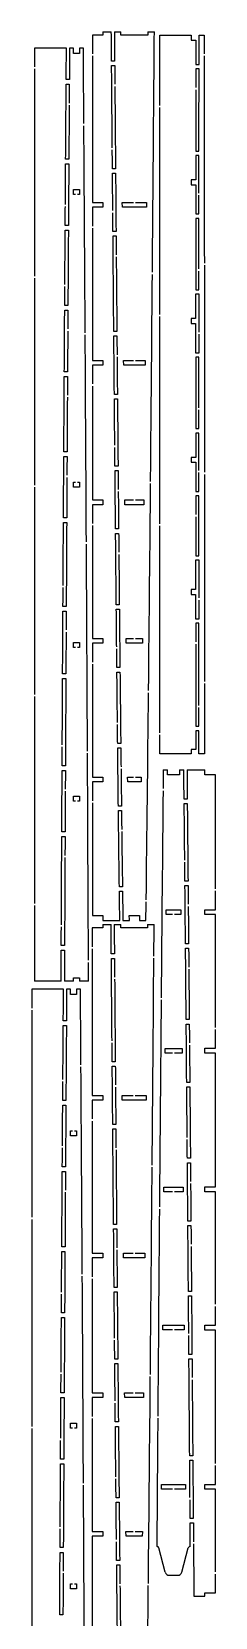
# Model space of a CAD drawing. Header units: millimetres. Extents: x 5 to 94, y -1215 to -2.
# Drawn here: x 5 to 93, y -760 to -2 of the extents above; entities that cross this region are included whole.
import ezdxf

# ---------------------------------------------------------------- set-up
doc = ezdxf.new("R2010")
doc.units = ezdxf.units.MM
doc.layers.get('0').update_dxf_attribs({"linetype": 'CONTINUOUS'})

msp = doc.modelspace()

# ---------------------------------------------------------------- linework, layer by layer
for p, q in [((39.17, -3.92), (34.17, -3.92)), ((34.17, -3.92), (34.17, -12.92)), ((39.17, -2.33), (43.19, -2.33)), ((39.17, -2.33), (39.17, -3.92)), ((44.67, -2.33), (47.79, -2.33)), ((47.81, -3.92), (47.79, -2.33)), ((60.65, -3.92), (47.81, -3.92)), ((60.66, -2.33), (60.65, -3.92)), ((60.66, -2.33), (63.79, -2.33)), ((66.37, -3.94), (81.49, -3.94)), ((66.37, -37.55), (66.37, -3.94)), ((81.49, -3.94), (81.49, -6.32)), ((81.49, -6.32), (83.71, -6.32)), ((83.71, -6.32), (83.7, -17.94)), ((85.17, -17.94), (85.18, -3.94)), ((85.18, -3.94), (87.68, -3.94)), ((21.69, -10.14), (6.44, -10.14)), ((6.44, -10.14), (6.44, -19.14)), ((25.06, -10.14), (23.2, -10.14)), ((25.06, -12.7), (25.06, -10.14)), ((27.94, -12.7), (25.06, -12.7)), ((29.8, -10.14), (27.94, -10.14)), ((27.94, -10.14), (27.94, -12.7)), ((34.17, -13.92), (34.17, -83.96)), ((6.44, -20.14), (6.44, -119.14)), ((44.78, -16.34), (43.3, -16.34)), ((43.32, -18.46), (44.8, -18.46)), ((83.7, -17.94), (85.17, -17.94)), ((85.17, -20.06), (83.7, -20.06)), ((21.57, -27.42), (23.08, -27.42)), ((23.09, -25.15), (21.58, -25.15)), ((66.37, -137.55), (66.37, -38.55)), ((83.68, -59.44), (85.16, -59.44)), ((21.31, -65.53), (22.82, -65.53)), ((22.84, -63.3), (21.32, -63.3)), ((45.19, -67.84), (43.72, -67.84)), ((85.16, -61.56), (83.68, -61.56)), ((83.68, -61.56), (83.68, -73.19)), ((43.74, -69.96), (45.21, -69.96)), ((83.68, -73.19), (81.49, -73.19)), ((81.49, -73.19), (81.49, -75.46)), ((81.49, -75.46), (83.68, -75.46)), ((25.06, -80.19), (25.06, -77.79)), ((25.06, -77.79), (27.94, -77.79)), ((26, -80.19), (25.06, -80.19)), ((27.94, -80.19), (27, -80.19)), ((27.94, -77.79), (27.94, -80.19)), ((34.17, -83.96), (39.17, -83.96)), ((39.17, -86.23), (34.17, -86.23)), ((34.17, -86.23), (34.17, -95.23)), ((39.17, -83.96), (39.17, -86.23)), ((48.47, -86.23), (48.45, -83.96)), ((48.45, -83.96), (53.73, -83.96)), ((59.98, -86.23), (48.47, -86.23)), ((54.73, -83.96), (60, -83.96)), ((60, -83.96), (59.98, -86.23)), ((83.67, -89.47), (85.15, -89.47)), ((21.1, -97.19), (22.62, -97.19)), ((22.64, -94.96), (21.12, -94.96)), ((34.17, -96.23), (34.17, -159.44)), ((45.44, -97.85), (43.97, -97.85)), ((85.14, -91.59), (83.67, -91.59)), ((43.99, -99.97), (45.46, -99.97)), ((6.44, -120.14), (6.44, -219.14)), ((85.25, -127.76), (83.54, -127.76)), ((83.66, -125.75), (85.13, -125.75)), ((20.86, -135.45), (22.39, -135.45)), ((22.4, -133.22), (20.88, -133.22)), ((66.37, -237.55), (66.37, -138.55)), ((83.53, -139.39), (81.37, -139.39)), ((81.37, -139.39), (81.37, -141.89)), ((81.37, -141.89), (83.53, -141.89)), ((45.84, -145.68), (44.37, -145.68)), ((44.39, -147.8), (45.86, -147.8)), ((83.53, -155.9), (85.24, -155.9)), ((85.12, -157.9), (83.65, -157.9)), ((22.21, -164.89), (20.68, -164.89)), ((34.17, -159.44), (39.17, -159.44)), ((39.17, -161.71), (34.17, -161.71)), ((34.17, -161.71), (34.17, -170.71)), ((39.17, -159.44), (39.17, -161.71)), ((49.11, -161.71), (49.09, -159.44)), ((49.09, -159.44), (53.73, -159.44)), ((59.35, -161.71), (49.11, -161.71)), ((54.73, -159.44), (59.37, -159.44)), ((59.37, -159.44), (59.35, -161.71)), ((20.67, -167.12), (22.2, -167.12)), ((34.17, -171.71), (34.17, -226.19)), ((46.1, -175.73), (44.63, -175.73)), ((44.65, -177.86), (46.12, -177.86)), ((83.64, -192.07), (85.12, -192.07)), ((85.12, -194.19), (83.64, -194.19)), ((21.99, -203.15), (20.46, -203.15)), ((20.45, -205.38), (21.98, -205.38)), ((46.41, -210.06), (44.94, -210.06)), ((44.96, -212.18), (46.42, -212.18)), ((83.63, -205.82), (81.49, -205.82)), ((81.49, -205.82), (81.49, -208.08)), ((81.49, -208.08), (83.63, -208.08)), ((25.06, -220.03), (25.06, -217.64)), ((25.06, -217.64), (26, -217.64)), ((27, -217.64), (27.94, -217.64)), ((27.94, -217.64), (27.94, -220.03)), ((6.44, -220.14), (6.44, -319.14)), ((27.94, -220.03), (25.06, -220.03)), ((34.17, -226.19), (39.17, -226.19)), ((39.17, -226.19), (39.17, -228.45)), ((49.7, -228.45), (49.68, -226.19)), ((49.68, -226.19), (53.73, -226.19)), ((54.73, -226.19), (58.78, -226.19)), ((58.78, -226.19), (58.76, -228.45)), ((83.63, -222.09), (85.11, -222.09)), ((85.11, -224.21), (83.63, -224.21)), ((21.82, -234.81), (20.28, -234.81)), ((39.17, -228.45), (34.17, -228.45)), ((34.17, -228.45), (34.17, -237.45)), ((58.76, -228.45), (49.7, -228.45)), ((20.26, -237.04), (21.81, -237.04)), ((34.17, -238.45), (34.17, -292.45)), ((46.68, -240.07), (45.21, -240.07)), ((45.23, -242.19), (46.7, -242.19)), ((66.37, -337.55), (66.37, -238.55)), ((85.23, -254.94), (83.5, -254.94)), ((83.62, -252.94), (85.11, -252.94)), ((83.5, -268.94), (81.37, -268.94)), ((81.37, -268.94), (81.37, -271.44)), ((81.37, -271.44), (83.5, -271.44)), ((83.5, -271.44), (83.5, -283.06)), ((20.03, -279.35), (21.58, -279.35)), ((21.59, -277.08), (20.04, -277.08)), ((47.02, -276.32), (45.56, -276.32)), ((45.58, -278.44), (47.04, -278.44)), ((83.5, -283.06), (85.22, -283.06)), ((85.1, -285.06), (83.62, -285.06)), ((25.06, -294.36), (27.94, -294.36)), ((25.06, -296.79), (25.06, -294.36)), ((27.94, -294.36), (27.94, -296.79)), ((34.17, -292.45), (39.17, -292.45)), ((39.17, -294.71), (34.17, -294.71)), ((34.17, -294.71), (34.17, -303.71)), ((39.17, -292.45), (39.17, -294.71)), ((50.33, -294.71), (50.3, -292.45)), ((50.3, -292.45), (53.73, -292.45)), ((58.13, -294.71), (50.33, -294.71)), ((54.73, -292.45), (58.15, -292.45)), ((58.15, -292.45), (58.13, -294.71)), ((26, -296.79), (25.06, -296.79)), ((27.94, -296.79), (27, -296.79)), ((21.42, -309.24), (19.87, -309.24)), ((34.17, -304.71), (34.17, -358.71)), ((47.32, -306.33), (45.85, -306.33)), ((45.87, -308.45), (47.34, -308.45)), ((19.86, -311.51), (21.41, -311.51)), ((6.44, -320.14), (6.44, -419.14)), ((66.37, -347.55), (66.37, -338.55)), ((83.61, -334.4), (85.09, -334.4)), ((85.09, -336.52), (83.61, -336.52)), ((83.61, -336.52), (83.61, -345.42)), ((85.09, -347.55), (85.09, -336.52)), ((47.7, -342.58), (46.23, -342.58)), ((46.25, -344.7), (47.72, -344.7)), ((81.49, -347.55), (66.37, -347.55)), ((83.61, -345.42), (81.49, -345.42)), ((81.49, -345.42), (81.49, -347.55)), ((87.77, -347.55), (85.09, -347.55)), ((19.63, -355.47), (21.19, -355.47)), ((21.2, -353.23), (19.64, -353.23)), ((68.06, -355.18), (70.1, -355.18)), ((75.84, -355.18), (77.88, -355.18)), ((79.43, -355.18), (87.99, -355.18)), ((87.99, -357.57), (87.99, -355.18)), ((34.17, -358.71), (39.17, -358.71)), ((39.17, -360.97), (34.17, -360.97)), ((34.17, -360.97), (34.17, -369.97)), ((39.17, -358.71), (39.17, -360.97)), ((51.02, -360.97), (51, -358.71)), ((51, -358.71), (53.73, -358.71)), ((57.43, -360.97), (51.02, -360.97)), ((54.73, -358.71), (57.46, -358.71)), ((57.46, -358.71), (57.43, -360.97)), ((75.86, -357.57), (70.08, -357.57)), ((92.99, -357.57), (87.99, -357.57)), ((92.99, -412.09), (92.99, -357.57)), ((25.06, -370.12), (25.06, -367.73)), ((25.06, -367.73), (27.94, -367.73)), ((26, -370.12), (25.06, -370.12)), ((27.94, -370.12), (27, -370.12)), ((27.94, -367.73), (27.94, -370.12)), ((34.17, -370.97), (34.17, -424.92)), ((79.57, -369.21), (78.02, -369.21)), ((78.08, -371.29), (79.55, -371.29)), ((48.03, -372.59), (46.56, -372.59)), ((46.58, -374.71), (48.06, -374.71)), ((21.05, -384.9), (19.48, -384.9)), ((19.47, -387.13), (21.03, -387.13)), ((79.91, -408.39), (78.44, -408.39)), ((48.5, -411.16), (47.03, -411.16)), ((47.05, -413.28), (48.53, -413.28)), ((78.46, -410.51), (79.93, -410.51)), ((92.99, -422.09), (92.99, -413.09)), ((6.44, -420.14), (6.44, -456.26)), ((69.47, -424.4), (69.49, -422.14)), ((72.47, -424.4), (69.47, -424.4)), ((69.49, -422.14), (76.44, -422.14)), ((76.46, -424.4), (73.47, -424.4)), ((76.44, -422.14), (76.46, -424.4)), ((87.99, -424.44), (87.99, -422.09)), ((87.99, -422.09), (92.99, -422.09)), ((92.99, -424.44), (87.99, -424.44)), ((92.99, -478.35), (92.99, -424.44)), ((39.06, -430.81), (34.06, -430.81)), ((34.06, -430.81), (34.06, -439.81)), ((34.17, -424.92), (39.17, -424.92)), ((39.06, -429.22), (43.08, -429.22)), ((39.06, -429.22), (39.06, -430.81)), ((39.17, -424.92), (39.17, -427.31)), ((39.17, -427.31), (47.24, -427.31)), ((44.56, -429.22), (47.68, -429.22)), ((47.7, -430.81), (47.68, -429.22)), ((60.54, -430.81), (47.7, -430.81)), ((48.71, -427.31), (51.83, -427.31)), ((51.8, -424.92), (56.65, -424.92)), ((56.62, -427.31), (59.74, -427.31)), ((60.55, -429.22), (60.54, -430.81)), ((60.55, -429.22), (63.68, -429.22)), ((20.79, -439.25), (19.21, -439.25)), ((80.18, -438.4), (78.71, -438.4)), ((19.2, -441.49), (20.78, -441.49)), ((34.06, -440.81), (34.06, -510.85)), ((44.67, -443.22), (43.19, -443.22)), ((43.21, -445.34), (44.69, -445.34)), ((78.73, -440.52), (80.2, -440.52)), ((25.06, -456.26), (25.06, -454.59)), ((25.06, -454.59), (27.94, -454.59)), ((27.94, -454.59), (27.94, -456.26)), ((20.29, -460.13), (5.05, -460.13)), ((5.05, -460.13), (5.05, -469.13)), ((19.13, -456.26), (6.44, -456.26)), ((25.06, -456.26), (20.71, -456.26)), ((23.67, -460.13), (21.8, -460.13)), ((23.67, -462.68), (23.67, -460.13)), ((28.41, -460.13), (26.55, -460.13)), ((26.55, -460.13), (26.55, -462.68)), ((32.29, -456.26), (27.94, -456.26)), ((26.55, -462.68), (23.67, -462.68)), ((5.05, -470.13), (5.05, -569.13)), ((20.17, -477.4), (21.68, -477.4)), ((21.7, -475.13), (20.19, -475.13)), ((80.5, -474.65), (79.03, -474.65)), ((79.05, -476.77), (80.52, -476.77)), ((92.99, -488.35), (92.99, -479.35)), ((68.89, -490.66), (68.91, -488.4)), ((72.47, -490.66), (68.89, -490.66)), ((68.91, -488.4), (77.03, -488.4)), ((77.04, -490.66), (73.47, -490.66)), ((77.03, -488.4), (77.04, -490.66)), ((87.99, -490.7), (87.99, -488.35)), ((87.99, -488.35), (92.99, -488.35)), ((92.99, -490.7), (87.99, -490.7)), ((92.99, -554.61), (92.99, -490.7)), ((45.08, -494.73), (43.61, -494.73)), ((43.63, -496.85), (45.1, -496.85)), ((80.76, -504.66), (79.29, -504.66)), ((79.3, -506.78), (80.77, -506.78)), ((21.44, -513.28), (19.93, -513.28)), ((34.06, -510.85), (39.06, -510.85)), ((39.06, -513.11), (34.06, -513.11)), ((34.06, -513.11), (34.06, -522.11)), ((39.06, -510.85), (39.06, -513.11)), ((48.36, -513.11), (48.34, -510.85)), ((48.34, -510.85), (53.62, -510.85)), ((59.87, -513.11), (48.36, -513.11)), ((54.62, -510.85), (59.89, -510.85)), ((59.89, -510.85), (59.87, -513.11)), ((19.91, -515.51), (21.43, -515.51)), ((23.67, -530.17), (23.67, -527.77)), ((23.67, -527.77), (24.61, -527.77)), ((26.55, -530.17), (23.67, -530.17)), ((25.61, -527.77), (26.55, -527.77)), ((26.55, -527.77), (26.55, -530.17)), ((34.06, -523.11), (34.06, -586.33)), ((45.33, -524.73), (43.86, -524.73)), ((43.88, -526.85), (45.35, -526.85)), ((21.24, -544.94), (19.72, -544.94)), ((81.06, -540.91), (79.59, -540.91)), ((79.6, -543.03), (81.08, -543.03)), ((19.71, -547.17), (21.23, -547.17)), ((68.34, -556.92), (68.36, -554.66)), ((72.47, -556.92), (68.34, -556.92)), ((68.36, -554.66), (77.57, -554.66)), ((77.59, -556.92), (73.47, -556.92)), ((77.57, -554.66), (77.59, -556.92)), ((87.99, -554.61), (92.99, -554.61)), ((87.99, -556.96), (87.99, -554.61)), ((92.99, -556.96), (87.99, -556.96)), ((92.99, -610.7), (92.99, -556.96)), ((5.05, -570.13), (5.05, -669.13)), ((45.73, -572.56), (44.26, -572.56)), ((44.28, -574.69), (45.75, -574.69)), ((81.3, -570.92), (79.83, -570.92)), ((79.85, -573.04), (81.32, -573.04)), ((21.01, -583.2), (19.48, -583.2)), ((19.47, -585.44), (20.99, -585.44)), ((34.06, -586.33), (39.06, -586.33)), ((39.06, -588.59), (34.06, -588.59)), ((34.06, -588.59), (34.06, -597.59)), ((39.06, -586.33), (39.06, -588.59)), ((49, -588.59), (48.98, -586.33)), ((48.98, -586.33), (53.62, -586.33)), ((59.24, -588.59), (49, -588.59)), ((54.62, -586.33), (59.26, -586.33)), ((59.26, -586.33), (59.24, -588.59)), ((34.06, -598.59), (34.06, -653.07)), ((45.99, -602.62), (44.52, -602.62)), ((44.54, -604.74), (46.01, -604.74)), ((81.57, -604.6), (80.1, -604.6)), ((80.11, -606.72), (81.58, -606.72)), ((92.99, -620.7), (92.99, -611.7)), ((19.27, -617.1), (20.8, -617.1)), ((20.82, -614.87), (19.29, -614.87)), ((67.82, -623.01), (67.84, -620.75)), ((67.84, -620.75), (78.1, -620.75)), ((78.1, -620.75), (78.11, -623.01)), ((87.99, -623.05), (87.99, -620.7)), ((87.99, -620.7), (92.99, -620.7)), ((72.47, -623.01), (67.82, -623.01)), ((78.11, -623.01), (73.47, -623.01)), ((92.99, -623.05), (87.99, -623.05)), ((92.99, -686.84), (92.99, -623.05)), ((81.8, -634.65), (80.33, -634.65)), ((46.3, -636.95), (44.83, -636.95)), ((44.85, -639.07), (46.31, -639.07)), ((80.35, -636.77), (81.82, -636.77)), ((19.05, -655.36), (20.59, -655.36)), ((20.6, -653.13), (19.06, -653.13)), ((34.06, -653.07), (39.06, -653.07)), ((39.06, -655.33), (34.06, -655.33)), ((34.06, -655.33), (34.06, -664.33)), ((39.06, -653.07), (39.06, -655.33)), ((49.59, -655.33), (49.57, -653.07)), ((49.57, -653.07), (53.62, -653.07)), ((58.65, -655.33), (49.59, -655.33)), ((54.62, -653.07), (58.67, -653.07)), ((58.67, -653.07), (58.65, -655.33)), ((34.06, -665.33), (34.06, -719.33)), ((46.57, -666.95), (45.1, -666.95)), ((5.05, -670.13), (5.05, -769.13)), ((23.67, -670.02), (23.67, -667.62)), ((23.67, -667.62), (26.55, -667.62)), ((24.61, -670.02), (23.67, -670.02)), ((26.55, -670.02), (25.61, -670.02)), ((26.55, -667.62), (26.55, -670.02)), ((45.12, -669.07), (46.59, -669.07)), ((18.87, -687.02), (20.41, -687.02)), ((20.42, -684.79), (18.88, -684.79)), ((82.17, -683.14), (80.7, -683.14)), ((80.72, -685.26), (82.19, -685.26)), ((92.99, -696.84), (92.99, -687.84)), ((67.24, -699.14), (67.26, -696.88)), ((67.26, -696.88), (78.68, -696.88)), ((78.68, -696.88), (78.7, -699.14)), ((87.99, -699.18), (87.99, -696.84)), ((87.99, -696.84), (92.99, -696.84)), ((46.91, -703.21), (45.45, -703.21)), ((72.47, -699.14), (67.24, -699.14)), ((78.7, -699.14), (73.47, -699.14)), ((92.99, -699.18), (87.99, -699.18)), ((92.99, -738.67), (92.99, -699.18)), ((45.47, -705.33), (46.93, -705.33)), ((34.06, -719.33), (39.06, -719.33)), ((39.06, -719.33), (39.06, -721.59)), ((50.22, -721.59), (50.19, -719.33)), ((50.19, -719.33), (53.62, -719.33)), ((54.62, -719.33), (58.04, -719.33)), ((58.04, -719.33), (58.02, -721.59)), ((80.9, -715.22), (82.46, -715.22)), ((82.4, -713.14), (80.93, -713.14)), ((20.2, -727.07), (18.65, -727.07)), ((39.06, -721.59), (34.06, -721.59)), ((34.06, -721.59), (34.06, -785.59)), ((58.02, -721.59), (50.22, -721.59)), ((69.02, -738.77), (65.92, -727.19)), ((76.92, -738.77), (80.02, -727.19)), ((18.64, -729.33), (20.18, -729.33)), ((47.21, -733.21), (45.74, -733.21)), ((45.76, -735.33), (47.23, -735.33)), ((70.97, -740.26), (74.97, -740.26)), ((92.99, -748.67), (92.99, -739.67)), ((23.67, -746.77), (23.67, -744.34)), ((23.67, -744.34), (24.61, -744.34)), ((26.55, -746.77), (23.67, -746.77)), ((25.61, -744.34), (26.55, -744.34)), ((26.55, -744.34), (26.55, -746.77)), ((82.72, -750.26), (87.99, -750.26)), ((87.99, -750.26), (87.99, -748.67)), ((87.99, -748.67), (92.99, -748.67)), ((20.03, -759.23), (18.48, -759.23))]:
    msp.add_line(p, q)
for centre, radius, start, end in [((64.97, -727.45), 0.981, 15, 91.12614), ((80.97, -727.45), 0.981, 88.87386, 165), ((70.97, -738.24), 2.02, 195, 270), ((74.97, -738.24), 2.02, 270, 345)]:
    msp.add_arc(centre, radius, start, end)
for points, knots in [([(43.3, -16.34), (43.27, -11.69), (43.23, -7.04), (43.19, -2.39), (43.19, -2.37), (43.19, -2.35), (43.19, -2.33)], [0.833537, 0.833537, 0.833537, 0.833537, 2.227687, 2.227687, 2.227687, 2.23364, 2.23364, 2.23364, 2.23364]), ([(44.67, -2.33), (44.67, -2.35), (44.67, -2.37), (44.67, -2.39), (44.7, -7.01), (44.74, -11.66), (44.78, -16.34)], [0.044293, 0.044293, 0.044293, 0.044293, 0.050337, 0.050337, 0.050337, 1.434761, 1.434761, 1.434761, 1.434761]), ([(62.85, -117.33), (63.18, -78.51), (63.49, -39.55), (63.79, -2.39), (63.79, -2.37), (63.79, -2.35), (63.79, -2.33)], [30.388562, 30.388562, 30.388562, 30.388562, 42.768834, 42.768834, 42.768834, 42.775552, 42.775552, 42.775552, 42.775552]), ([(87.68, -3.94), (87.68, -3.96), (87.68, -3.98), (87.68, -4), (87.68, -7), (87.68, -9.97), (87.68, -12.94)], [-0.0059976, -0.0059976, -0.0059976, -0.0059976, 0, 0, 0, 0.8986379, 0.8986379, 0.8986379, 0.8986379]), ([(21.58, -25.15), (21.62, -20.17), (21.65, -15.19), (21.69, -10.2), (21.69, -10.18), (21.69, -10.16), (21.69, -10.14)], [0.006042, 0.006042, 0.006042, 0.006042, 1.500904, 1.500904, 1.500904, 1.506947, 1.506947, 1.506947, 1.506947]), ([(23.2, -10.14), (23.2, -10.16), (23.2, -10.18), (23.2, -10.2), (23.16, -15.16), (23.13, -20.15), (23.09, -25.15)], [-0.005958, -0.005958, -0.005958, -0.005958, 0, 0, 0, 1.487309, 1.487309, 1.487309, 1.487309]), ([(30.05, -46.27), (29.97, -34.08), (29.89, -22.05), (29.8, -10.2), (29.8, -10.18), (29.8, -10.16), (29.8, -10.14)], [38.827527, 38.827527, 38.827527, 38.827527, 42.422332, 42.422332, 42.422332, 42.428358, 42.428358, 42.428358, 42.428358]), ([(85.16, -59.44), (85.16, -52.88), (85.16, -46.31), (85.16, -39.75), (85.17, -33.19), (85.17, -26.62), (85.17, -20.06)], [0.005998, 0.005998, 0.005998, 0.005998, 1.975114, 1.975114, 1.975114, 3.944225, 3.944225, 3.944225, 3.944225]), ([(21.32, -63.3), (21.36, -57.43), (21.4, -51.56), (21.44, -45.69), (21.48, -39.6), (21.53, -33.51), (21.57, -27.42)], [0.068864, 0.068864, 0.068864, 0.068864, 1.829316, 1.829316, 1.829316, 3.656428, 3.656428, 3.656428, 3.656428]), ([(83.7, -30.06), (83.7, -33.29), (83.69, -36.52), (83.69, -39.75), (83.69, -46.31), (83.69, -52.88), (83.68, -59.44)], [1.005997, 1.005997, 1.005997, 1.005997, 1.975114, 1.975114, 1.975114, 3.944225, 3.944225, 3.944225, 3.944225]), ([(85.15, -79.47), (85.15, -75.9), (85.15, -72.33), (85.15, -68.77), (85.15, -66.45), (85.16, -62.27), (85.16, -61.56)], [1.004412, 1.004412, 1.004412, 1.004412, 2.072728, 2.072728, 2.072728, 2.766547, 2.766547, 2.766547, 2.766547]), ([(83.68, -75.46), (83.68, -75.48), (83.68, -75.5), (83.68, -75.52), (83.68, -77.85), (83.68, -80.19), (83.67, -82.52), (83.67, -84.84), (83.67, -87.15), (83.67, -89.47)], [-0.006003, -0.006003, -0.006003, -0.006003, 0, 0, 0, 0.700738, 0.700738, 0.700738, 1.395544, 1.395544, 1.395544, 1.395544]), ([(83.67, -91.59), (83.67, -97.3), (83.67, -102.97), (83.66, -108.67), (83.66, -114.37), (83.66, -120.05), (83.66, -125.75)], [0.005998, 0.005998, 0.005998, 0.005998, 1.717215, 1.717215, 1.717215, 3.428445, 3.428445, 3.428445, 3.428445]), ([(61.98, -217.32), (62.02, -213.76), (62.05, -210.27), (62.08, -206.86), (62.34, -178.05), (62.59, -148.24), (62.84, -118.33)], [19.611658, 19.611658, 19.611658, 19.611658, 20.741515, 20.741515, 20.741515, 30.282244, 30.282244, 30.282244, 30.282244]), ([(87.72, -113.94), (87.73, -133.11), (87.73, -153.43), (87.74, -175.75), (87.74, -188.14), (87.74, -200.54), (87.75, -212.94)], [11.027357, 11.027357, 11.027357, 11.027357, 16.455669, 16.455669, 16.455669, 19.470943, 19.470943, 19.470943, 19.470943]), ([(83.54, -127.76), (83.54, -127.78), (83.54, -127.8), (83.54, -127.82), (83.54, -131.67), (83.53, -135.53), (83.53, -139.39)], [-0.005998, -0.005998, -0.005998, -0.005998, 0, 0, 0, 1.157084, 1.157084, 1.157084, 1.157084]), ([(85.25, -145.9), (85.25, -139.87), (85.25, -133.84), (85.25, -127.82), (85.25, -127.8), (85.25, -127.78), (85.25, -127.76)], [0.993652, 0.993652, 0.993652, 0.993652, 2.801449, 2.801449, 2.801449, 2.807451, 2.807451, 2.807451, 2.807451]), ([(83.53, -141.89), (83.53, -146.54), (83.53, -151.19), (83.53, -155.84), (83.53, -155.86), (83.53, -155.88), (83.53, -155.9)], [0.006002, 0.006002, 0.006002, 0.006002, 1.401482, 1.401482, 1.401482, 1.407484, 1.407484, 1.407484, 1.407484]), ([(85.24, -155.9), (85.24, -155.88), (85.24, -155.86), (85.24, -155.84), (85.25, -152.86), (85.25, -149.88), (85.25, -146.9)], [-0.0059984, -0.0059984, -0.0059984, -0.0059984, 0, 0, 0, 0.8937097, 0.8937097, 0.8937097, 0.8937097]), ([(83.64, -194.19), (83.64, -198.04), (83.63, -201.9), (83.63, -205.76), (83.63, -205.78), (83.63, -205.8), (83.63, -205.82)], [0.005998, 0.005998, 0.005998, 0.005998, 1.163003, 1.163003, 1.163003, 1.169001, 1.169001, 1.169001, 1.169001]), ([(85.11, -212.09), (85.11, -210.78), (85.11, -209.46), (85.11, -208.15), (85.11, -203.51), (85.12, -198.88), (85.12, -194.19)], [1.005466, 1.005466, 1.005466, 1.005466, 1.399707, 1.399707, 1.399707, 2.791526, 2.791526, 2.791526, 2.791526]), ([(45.21, -240.07), (45.17, -235.35), (45.13, -230.62), (45.08, -225.9), (45.04, -221.33), (45, -216.75), (44.96, -212.18)], [0.062977, 0.062977, 0.062977, 0.062977, 1.479847, 1.479847, 1.479847, 2.850823, 2.850823, 2.850823, 2.850823]), ([(83.63, -208.08), (83.63, -208.1), (83.63, -208.12), (83.63, -208.14), (83.63, -212.79), (83.63, -217.44), (83.63, -222.09)], [-0.006001, -0.006001, -0.006001, -0.006001, 0, 0, 0, 1.395366, 1.395366, 1.395366, 1.395366]), ([(85.11, -252.94), (85.11, -248.15), (85.11, -243.37), (85.11, -238.58), (85.11, -233.8), (85.11, -229), (85.11, -224.21)], [0.005999, 0.005999, 0.005999, 0.005999, 1.441738, 1.441738, 1.441738, 2.877513, 2.877513, 2.877513, 2.877513]), ([(21.81, -237.04), (21.76, -245.69), (21.71, -254.26), (21.67, -262.89), (21.64, -267.61), (21.62, -272.35), (21.59, -277.08)], [22.094693, 22.094693, 22.094693, 22.094693, 24.687906, 24.687906, 24.687906, 26.108816, 26.108816, 26.108816, 26.108816]), ([(45.56, -276.32), (45.5, -270.58), (45.44, -264.83), (45.39, -259.08), (45.34, -253.45), (45.28, -247.82), (45.23, -242.19)], [0.05759, 0.05759, 0.05759, 0.05759, 1.781631, 1.781631, 1.781631, 3.470186, 3.470186, 3.470186, 3.470186]), ([(83.5, -254.94), (83.5, -254.96), (83.5, -254.98), (83.5, -255), (83.5, -259.65), (83.5, -264.29), (83.5, -268.94)], [-0.005999, -0.005999, -0.005999, -0.005999, 0, 0, 0, 1.394014, 1.394014, 1.394014, 1.394014]), ([(85.22, -273.06), (85.22, -271.71), (85.22, -270.35), (85.22, -269), (85.22, -264.33), (85.22, -259.67), (85.23, -255), (85.23, -254.98), (85.23, -254.96), (85.23, -254.94)], [0.994001, 0.994001, 0.994001, 0.994001, 1.4, 1.4, 1.4, 2.8, 2.8, 2.8, 2.806001, 2.806001, 2.806001, 2.806001]), ([(45.75, -296.33), (45.74, -294.94), (45.72, -293.55), (45.71, -292.15), (45.66, -287.59), (45.62, -283.01), (45.58, -278.44)], [1.052503, 1.052503, 1.052503, 1.052503, 1.469739, 1.469739, 1.469739, 2.840239, 2.840239, 2.840239, 2.840239]), ([(85.22, -283.06), (85.22, -283.04), (85.22, -283.02), (85.22, -283), (85.22, -280.02), (85.22, -277.04), (85.22, -274.06)], [-0.0059992, -0.0059992, -0.0059992, -0.0059992, 0, 0, 0, 0.8940009, 0.8940009, 0.8940009, 0.8940009]), ([(85.1, -324.4), (85.1, -319.51), (85.1, -314.62), (85.1, -309.73), (85.1, -301.51), (85.1, -293.28), (85.1, -285.06)], [1.005999, 1.005999, 1.005999, 1.005999, 2.472873, 2.472873, 2.472873, 4.939746, 4.939746, 4.939746, 4.939746]), ([(83.62, -295.06), (83.62, -299.95), (83.61, -304.84), (83.61, -309.73), (83.61, -317.95), (83.61, -326.18), (83.61, -334.4)], [1.005985, 1.005985, 1.005985, 1.005985, 2.472682, 2.472682, 2.472682, 4.93937, 4.93937, 4.93937, 4.93937]), ([(46.12, -332.58), (46.1, -330.18), (46.07, -327.78), (46.05, -325.38), (45.99, -319.74), (45.93, -314.09), (45.87, -308.45)], [1.046452, 1.046452, 1.046452, 1.046452, 1.766684, 1.766684, 1.766684, 3.457756, 3.457756, 3.457756, 3.457756]), ([(47.34, -308.45), (47.4, -313.9), (47.45, -319.5), (47.51, -325.01), (47.57, -330.87), (47.63, -336.73), (47.7, -342.58)], [0.116013, 0.116013, 0.116013, 0.116013, 1.744125, 1.744125, 1.744125, 3.472754, 3.472754, 3.472754, 3.472754]), ([(87.76, -313.94), (87.76, -325.12), (87.76, -336.31), (87.77, -347.49), (87.77, -347.51), (87.77, -347.53), (87.77, -347.55)], [27.658955, 27.658955, 27.658955, 27.658955, 30.379041, 30.379041, 30.379041, 30.383906, 30.383906, 30.383906, 30.383906]), ([(46.56, -372.59), (46.5, -367.87), (46.45, -363.15), (46.4, -358.43), (46.35, -353.86), (46.3, -349.28), (46.25, -344.7)], [0.043281, 0.043281, 0.043281, 0.043281, 1.458081, 1.458081, 1.458081, 2.830619, 2.830619, 2.830619, 2.830619]), ([(68.06, -355.18), (68.06, -355.19), (68.06, -355.2), (68.06, -355.2), (68.03, -358.15), (68, -361.14), (67.97, -364.18)], [-0.0018937, -0.0018937, -0.0018937, -0.0018937, 0, 0, 0, 0.8835426, 0.8835426, 0.8835426, 0.8835426]), ([(70.08, -357.57), (70.08, -356.78), (70.09, -355.99), (70.1, -355.2), (70.1, -355.2), (70.1, -355.19), (70.1, -355.18)], [-0.2510783, -0.2510783, -0.2510783, -0.2510783, -0.0148566, -0.0148566, -0.0148566, -0.0129239, -0.0129239, -0.0129239, -0.0129239]), ([(75.84, -355.18), (75.84, -355.19), (75.84, -355.2), (75.84, -355.2), (75.84, -355.99), (75.85, -356.78), (75.86, -357.57)], [-39.1403335, -39.1403335, -39.1403335, -39.1403335, -39.1384082, -39.1384082, -39.1384082, -38.9031299, -38.9031299, -38.9031299, -38.9031299]), ([(78.02, -369.21), (77.97, -364.54), (77.93, -359.87), (77.88, -355.2), (77.88, -355.2), (77.88, -355.19), (77.88, -355.18)], [0.001894, 0.001894, 0.001894, 0.001894, 1.402411, 1.402411, 1.402411, 1.404305, 1.404305, 1.404305, 1.404305]), ([(79.43, -355.18), (79.43, -355.19), (79.43, -355.2), (79.43, -355.2), (79.48, -359.87), (79.52, -364.54), (79.57, -369.21)], [-0.001933, -0.001933, -0.001933, -0.001933, 0, 0, 0, 1.400558, 1.400558, 1.400558, 1.400558]), ([(78.34, -398.39), (78.32, -395.66), (78.29, -392.93), (78.27, -390.19), (78.2, -383.9), (78.14, -377.59), (78.08, -371.29)], [1.046911, 1.046911, 1.046911, 1.046911, 1.866315, 1.866315, 1.866315, 3.754827, 3.754827, 3.754827, 3.754827]), ([(79.55, -371.29), (79.61, -377.48), (79.67, -383.68), (79.73, -389.86), (79.79, -396.03), (79.85, -402.22), (79.91, -408.39)], [0.005941, 0.005941, 0.005941, 0.005941, 1.862105, 1.862105, 1.862105, 3.714021, 3.714021, 3.714021, 3.714021]), ([(47.03, -411.16), (46.95, -405.03), (46.87, -398.92), (46.8, -392.78), (46.72, -386.76), (46.65, -380.73), (46.58, -374.71)], [0.005924, 0.005924, 0.005924, 0.005924, 1.846779, 1.846779, 1.846779, 3.654558, 3.654558, 3.654558, 3.654558]), ([(47.24, -427.31), (47.24, -427.29), (47.24, -427.27), (47.24, -427.25), (47.21, -424.92), (47.18, -422.59), (47.14, -420.26), (47.11, -417.94), (47.08, -415.61), (47.05, -413.28)], [-0.006082, -0.006082, -0.006082, -0.006082, 0, 0, 0, 0.698398, 0.698398, 0.698398, 1.396097, 1.396097, 1.396097, 1.396097]), ([(48.53, -413.28), (48.59, -417.94), (48.65, -422.6), (48.71, -427.25), (48.71, -427.27), (48.71, -427.29), (48.71, -427.31)], [0.005923, 0.005923, 0.005923, 0.005923, 1.40243, 1.40243, 1.40243, 1.40835, 1.40835, 1.40835, 1.40835]), ([(59.74, -427.31), (59.74, -427.29), (59.74, -427.27), (59.74, -427.25), (59.78, -424.31), (59.82, -421.32), (59.86, -418.31)], [-0.0059201, -0.0059201, -0.0059201, -0.0059201, 0, 0, 0, 0.8838177, 0.8838177, 0.8838177, 0.8838177]), ([(80.02, -420.51), (80.03, -421.71), (80.04, -422.9), (80.05, -424.09), (80.09, -428.86), (80.14, -433.63), (80.18, -438.4)], [1.107603, 1.107603, 1.107603, 1.107603, 1.465183, 1.465183, 1.465183, 2.895361, 2.895361, 2.895361, 2.895361]), ([(43.19, -443.22), (43.16, -438.57), (43.12, -433.93), (43.08, -429.28), (43.08, -429.26), (43.08, -429.24), (43.08, -429.22)], [0.833537, 0.833537, 0.833537, 0.833537, 2.227687, 2.227687, 2.227687, 2.23364, 2.23364, 2.23364, 2.23364]), ([(44.56, -429.22), (44.56, -429.24), (44.56, -429.26), (44.56, -429.28), (44.59, -433.9), (44.63, -438.54), (44.67, -443.22)], [0.044293, 0.044293, 0.044293, 0.044293, 0.050337, 0.050337, 0.050337, 1.434761, 1.434761, 1.434761, 1.434761]), ([(51.83, -427.31), (51.83, -427.29), (51.83, -427.27), (51.83, -427.25), (51.82, -426.48), (51.81, -425.7), (51.8, -424.92)], [-42.1052779, -42.1052779, -42.1052779, -42.1052779, -42.0991109, -42.0991109, -42.0991109, -41.8636108, -41.8636108, -41.8636108, -41.8636108]), ([(56.65, -424.92), (56.64, -425.7), (56.63, -426.48), (56.62, -427.25), (56.62, -427.27), (56.62, -427.29), (56.62, -427.31)], [-0.2449215, -0.2449215, -0.2449215, -0.2449215, -0.0128333, -0.0128333, -0.0128333, -0.0067535, -0.0067535, -0.0067535, -0.0067535]), ([(63.56, -444.22), (63.6, -439.21), (63.64, -434.23), (63.68, -429.28), (63.68, -429.26), (63.68, -429.24), (63.68, -429.22)], [41.120008, 41.120008, 41.120008, 41.120008, 42.768834, 42.768834, 42.768834, 42.775552, 42.775552, 42.775552, 42.775552]), ([(19.13, -456.26), (19.13, -456.24), (19.13, -456.22), (19.13, -456.2), (19.15, -451.3), (19.18, -446.39), (19.2, -441.49)], [0.044087, 0.044087, 0.044087, 0.044087, 0.050058, 0.050058, 0.050058, 1.521708, 1.521708, 1.521708, 1.521708]), ([(20.78, -441.49), (20.75, -446.4), (20.73, -451.3), (20.71, -456.2), (20.71, -456.22), (20.71, -456.24), (20.71, -456.26)], [42.502187, 42.502187, 42.502187, 42.502187, 43.979535, 43.979535, 43.979535, 43.985595, 43.985595, 43.985595, 43.985595]), ([(32.29, -456.26), (32.29, -456.24), (32.29, -456.22), (32.29, -456.2), (32.28, -453.23), (32.27, -450.25), (32.25, -447.26)], [0.0439651, 0.0439651, 0.0439651, 0.0439651, 0.0499906, 0.0499906, 0.0499906, 0.940508, 0.940508, 0.940508, 0.940508]), ([(80.29, -450.52), (80.31, -452.74), (80.33, -454.96), (80.35, -457.18), (80.4, -463), (80.45, -468.83), (80.5, -474.65)], [1.112284, 1.112284, 1.112284, 1.112284, 1.77806, 1.77806, 1.77806, 3.525004, 3.525004, 3.525004, 3.525004]), ([(20.19, -475.13), (20.22, -470.15), (20.26, -465.17), (20.29, -460.19), (20.29, -460.17), (20.29, -460.15), (20.29, -460.13)], [0.006042, 0.006042, 0.006042, 0.006042, 1.500904, 1.500904, 1.500904, 1.506947, 1.506947, 1.506947, 1.506947]), ([(21.8, -460.13), (21.8, -460.15), (21.8, -460.17), (21.8, -460.19), (21.77, -465.14), (21.73, -470.13), (21.7, -475.13)], [-0.005958, -0.005958, -0.005958, -0.005958, 0, 0, 0, 1.487309, 1.487309, 1.487309, 1.487309]), ([(28.66, -496.25), (28.57, -484.07), (28.49, -472.03), (28.41, -460.19), (28.41, -460.17), (28.41, -460.15), (28.41, -460.13)], [38.827527, 38.827527, 38.827527, 38.827527, 42.422332, 42.422332, 42.422332, 42.428358, 42.428358, 42.428358, 42.428358]), ([(19.99, -503.28), (20.01, -500.74), (20.03, -498.21), (20.05, -495.67), (20.09, -489.58), (20.13, -483.49), (20.17, -477.4)], [1.06866, 1.06866, 1.06866, 1.06866, 1.829316, 1.829316, 1.829316, 3.656428, 3.656428, 3.656428, 3.656428]), ([(79.5, -530.91), (79.48, -528.46), (79.46, -526.01), (79.44, -523.56), (79.4, -517.97), (79.35, -512.37), (79.3, -506.78)], [1.061079, 1.061079, 1.061079, 1.061079, 1.805873, 1.805873, 1.805873, 3.506834, 3.506834, 3.506834, 3.506834]), ([(61.87, -644.21), (61.91, -640.65), (61.94, -637.16), (61.97, -633.75), (62.23, -604.93), (62.48, -575.12), (62.73, -545.21)], [19.611658, 19.611658, 19.611658, 19.611658, 20.741515, 20.741515, 20.741515, 30.282244, 30.282244, 30.282244, 30.282244]), ([(45.01, -656.95), (45, -655.56), (44.98, -654.17), (44.97, -652.78), (44.93, -648.21), (44.89, -643.64), (44.85, -639.07)], [1.06269, 1.06269, 1.06269, 1.06269, 1.479847, 1.479847, 1.479847, 2.850823, 2.850823, 2.850823, 2.850823]), ([(65.41, -665.17), (65.24, -687.56), (65.09, -708.28), (64.95, -726.45), (64.95, -726.45), (64.95, -726.46), (64.95, -726.47)], [25.705907, 25.705907, 25.705907, 25.705907, 31.657777, 31.657777, 31.657777, 31.659903, 31.659903, 31.659903, 31.659903]), ([(45.35, -693.21), (45.33, -690.79), (45.3, -688.38), (45.28, -685.96), (45.23, -680.34), (45.17, -674.7), (45.12, -669.07)], [1.057254, 1.057254, 1.057254, 1.057254, 1.781631, 1.781631, 1.781631, 3.470186, 3.470186, 3.470186, 3.470186]), ([(20.41, -687.02), (20.36, -695.67), (20.32, -704.24), (20.27, -712.87), (20.25, -717.6), (20.22, -722.33), (20.2, -727.07)], [22.094693, 22.094693, 22.094693, 22.094693, 24.687906, 24.687906, 24.687906, 26.108816, 26.108816, 26.108816, 26.108816]), ([(45.64, -723.21), (45.63, -721.82), (45.61, -720.43), (45.6, -719.04), (45.55, -714.47), (45.51, -709.9), (45.47, -705.33)], [1.052503, 1.052503, 1.052503, 1.052503, 1.469739, 1.469739, 1.469739, 2.840239, 2.840239, 2.840239, 2.840239]), ([(80.99, -726.47), (80.99, -726.46), (80.99, -726.45), (80.99, -726.45), (80.96, -722.7), (80.93, -718.96), (80.9, -715.22)], [2.425861, 2.425861, 2.425861, 2.425861, 2.427805, 2.427805, 2.427805, 3.54988, 3.54988, 3.54988, 3.54988]), ([(82.53, -725.22), (82.59, -733.56), (82.66, -741.91), (82.72, -750.24), (82.72, -750.25), (82.72, -750.26), (82.72, -750.26)], [1.148816, 1.148816, 1.148816, 1.148816, 3.648828, 3.648828, 3.648828, 3.650727, 3.650727, 3.650727, 3.650727]), ([(46.12, -769.47), (46.06, -763.74), (45.99, -757.99), (45.94, -752.26), (45.88, -746.63), (45.82, -740.97), (45.76, -735.33)], [0.04774, 0.04774, 0.04774, 0.04774, 1.766684, 1.766684, 1.766684, 3.457756, 3.457756, 3.457756, 3.457756]), ([(47.33, -745.33), (47.36, -747.53), (47.38, -749.72), (47.4, -751.9), (47.46, -757.75), (47.52, -763.61), (47.59, -769.47)], [1.100662, 1.100662, 1.100662, 1.100662, 1.744125, 1.744125, 1.744125, 3.472754, 3.472754, 3.472754, 3.472754])]:
    msp.add_open_spline(points, degree=3, knots=knots)
for points in [[(87.68, -13.94), (87.7, -46.69), (87.71, -77.93), (87.72, -112.94)], [(43.64, -57.84), (43.53, -44.71), (43.43, -31.58), (43.32, -18.46)], [(44.8, -18.46), (44.82, -21.45), (44.84, -24.45), (44.87, -27.46)], [(83.7, -20.06), (83.7, -23.06), (83.7, -26.06), (83.7, -29.06)], [(23.08, -27.42), (23.06, -30.41), (23.04, -33.41), (23.02, -36.42)], [(44.88, -28.46), (44.98, -41.58), (45.09, -54.72), (45.19, -67.84)], [(23.01, -37.42), (22.95, -45.99), (22.9, -54.62), (22.84, -63.3)], [(30.68, -146.27), (30.48, -112.58), (30.27, -79.4), (30.06, -47.27)], [(43.72, -67.84), (43.7, -64.84), (43.67, -61.84), (43.65, -58.84)], [(21.18, -84.96), (21.22, -78.48), (21.27, -72.01), (21.31, -65.53)], [(22.82, -65.53), (22.76, -75.3), (22.7, -85.12), (22.64, -94.96)], [(43.89, -87.85), (43.84, -81.89), (43.79, -75.92), (43.74, -69.96)], [(45.21, -69.96), (45.29, -79.26), (45.36, -88.55), (45.44, -97.85)], [(85.15, -89.47), (85.15, -86.47), (85.15, -83.47), (85.15, -80.47)], [(21.12, -94.96), (21.14, -91.96), (21.15, -88.96), (21.17, -85.96)], [(43.97, -97.85), (43.94, -94.85), (43.92, -91.85), (43.89, -88.85)], [(20.94, -123.22), (20.99, -114.55), (21.05, -105.87), (21.1, -97.19)], [(22.62, -97.19), (22.55, -109.18), (22.47, -121.21), (22.4, -133.22)], [(85.14, -115.75), (85.14, -107.7), (85.14, -99.64), (85.14, -91.59)], [(44.37, -145.68), (44.24, -130.45), (44.11, -115.2), (43.99, -99.97)], [(45.46, -99.97), (45.48, -102.97), (45.51, -105.97), (45.53, -108.97)], [(45.54, -109.97), (45.64, -121.87), (45.74, -133.78), (45.84, -145.68)], [(85.13, -125.75), (85.13, -122.76), (85.14, -119.76), (85.14, -116.75)], [(20.88, -133.22), (20.89, -130.22), (20.91, -127.22), (20.93, -124.22)], [(20.68, -164.89), (20.74, -155.08), (20.8, -145.26), (20.86, -135.45)], [(22.39, -135.45), (22.37, -138.45), (22.35, -141.45), (22.33, -144.45)], [(22.33, -145.45), (22.29, -151.94), (22.25, -158.42), (22.21, -164.89)], [(31.25, -246.26), (31.07, -213.13), (30.88, -179.96), (30.68, -147.27)], [(44.63, -175.73), (44.55, -166.42), (44.47, -157.11), (44.39, -147.8)], [(45.86, -147.8), (45.89, -150.8), (45.91, -153.8), (45.94, -156.8)], [(45.95, -157.8), (46, -163.78), (46.05, -169.76), (46.1, -175.73)], [(83.65, -157.9), (83.64, -169.3), (83.64, -180.67), (83.64, -192.07)], [(85.12, -182.07), (85.12, -174.01), (85.12, -165.95), (85.12, -157.9)], [(20.46, -203.15), (20.53, -191.14), (20.6, -179.13), (20.67, -167.12)], [(22.2, -167.12), (22.18, -170.12), (22.17, -173.12), (22.15, -176.12)], [(22.14, -177.12), (22.09, -185.84), (22.04, -194.52), (21.99, -203.15)], [(44.85, -200.06), (44.78, -192.66), (44.72, -185.26), (44.65, -177.86)], [(46.12, -177.86), (46.21, -188.59), (46.31, -199.33), (46.41, -210.06)], [(85.12, -192.07), (85.12, -189.07), (85.12, -186.07), (85.12, -183.07)], [(44.94, -210.06), (44.91, -207.06), (44.88, -204.06), (44.86, -201.06)], [(20.28, -234.81), (20.33, -225), (20.39, -215.19), (20.45, -205.38)], [(21.98, -205.38), (21.96, -208.38), (21.95, -211.39), (21.93, -214.38)], [(46.42, -212.18), (46.45, -215.18), (46.48, -218.18), (46.51, -221.18)], [(21.93, -215.38), (21.89, -221.89), (21.85, -228.37), (21.82, -234.81)], [(61.02, -317.32), (61.38, -282.36), (61.71, -247.97), (61.97, -218.32)], [(85.11, -222.09), (85.11, -219.09), (85.11, -216.09), (85.11, -213.09)], [(87.75, -213.94), (87.75, -246.94), (87.76, -279.94), (87.76, -312.94)], [(46.52, -222.18), (46.57, -228.15), (46.62, -234.11), (46.68, -240.07)], [(83.63, -224.21), (83.63, -227.22), (83.63, -230.22), (83.63, -233.21)], [(83.63, -234.21), (83.63, -240.46), (83.62, -246.7), (83.62, -252.94)], [(20.1, -267.08), (20.15, -257.07), (20.21, -247.06), (20.26, -237.04)], [(46.7, -242.19), (46.73, -245.19), (46.76, -248.19), (46.78, -251.19)], [(31.77, -346.26), (31.6, -313.64), (31.43, -280.47), (31.25, -247.26)], [(46.79, -252.19), (46.87, -260.23), (46.95, -268.28), (47.02, -276.32)], [(20.04, -277.08), (20.06, -274.08), (20.08, -271.08), (20.09, -268.08)], [(19.87, -309.24), (19.92, -299.28), (19.98, -289.31), (20.03, -279.35)], [(21.58, -279.35), (21.56, -282.35), (21.55, -285.35), (21.53, -288.35)], [(47.04, -278.44), (47.13, -287.74), (47.23, -297.04), (47.32, -306.33)], [(83.62, -285.06), (83.62, -288.06), (83.62, -291.06), (83.62, -294.06)], [(21.53, -289.35), (21.49, -295.97), (21.46, -302.61), (21.42, -309.24)], [(45.85, -306.33), (45.82, -303.33), (45.79, -300.33), (45.76, -297.33)], [(19.69, -343.23), (19.75, -332.66), (19.8, -322.08), (19.86, -311.51)], [(21.41, -311.51), (21.34, -325.4), (21.27, -339.32), (21.2, -353.23)], [(59.88, -417.31), (60.28, -386.36), (60.66, -352.1), (61.01, -318.32)], [(85.09, -334.4), (85.09, -331.4), (85.09, -328.4), (85.1, -325.4)], [(46.23, -342.58), (46.19, -339.59), (46.16, -336.59), (46.13, -333.58)], [(19.64, -353.23), (19.66, -350.23), (19.67, -347.23), (19.69, -344.23)], [(32.25, -446.26), (32.1, -414.22), (31.94, -381.03), (31.77, -347.26)], [(47.72, -344.7), (47.75, -347.7), (47.79, -350.7), (47.82, -353.7)], [(19.48, -384.9), (19.53, -375.09), (19.58, -365.28), (19.63, -355.47)], [(21.19, -355.47), (21.18, -358.47), (21.16, -361.47), (21.15, -364.47)], [(47.83, -354.7), (47.9, -360.67), (47.96, -366.63), (48.03, -372.59)], [(21.14, -365.47), (21.11, -371.95), (21.08, -378.42), (21.05, -384.9)], [(67.96, -365.18), (67.66, -394.74), (67.35, -428.63), (67.04, -464.18)], [(48.06, -374.71), (48.09, -377.71), (48.13, -380.71), (48.16, -383.71)], [(48.17, -384.71), (48.28, -393.53), (48.39, -402.35), (48.5, -411.16)], [(19.26, -429.25), (19.33, -415.21), (19.4, -401.17), (19.47, -387.13)], [(21.03, -387.13), (21.02, -390.13), (21.01, -393.13), (20.99, -396.13)], [(20.99, -397.13), (20.92, -411.2), (20.85, -425.25), (20.79, -439.25)], [(78.44, -408.39), (78.41, -405.4), (78.38, -402.4), (78.35, -399.39)], [(78.71, -438.4), (78.63, -429.11), (78.54, -419.81), (78.46, -410.51)], [(79.93, -410.51), (79.95, -413.51), (79.98, -416.51), (80.01, -419.51)], [(19.21, -439.25), (19.23, -436.25), (19.24, -433.25), (19.26, -430.25)], [(43.53, -484.73), (43.42, -471.6), (43.32, -458.47), (43.21, -445.34)], [(44.69, -445.34), (44.71, -448.34), (44.73, -451.34), (44.76, -454.34)], [(62.74, -544.21), (63.02, -510.91), (63.29, -477.5), (63.55, -445.22)], [(79.03, -474.65), (78.93, -463.28), (78.83, -451.89), (78.73, -440.52)], [(80.2, -440.52), (80.23, -443.52), (80.25, -446.52), (80.28, -449.52)], [(44.77, -455.34), (44.87, -468.47), (44.98, -481.6), (45.08, -494.73)], [(67.03, -465.18), (66.75, -497.51), (66.47, -531.18), (66.21, -564.17)], [(21.68, -477.4), (21.6, -489.25), (21.52, -501.23), (21.44, -513.28)], [(79.29, -504.66), (79.21, -495.37), (79.13, -486.07), (79.05, -476.77)], [(80.52, -476.77), (80.54, -479.77), (80.57, -482.77), (80.6, -485.77)], [(43.61, -494.73), (43.59, -491.73), (43.56, -488.73), (43.54, -485.73)], [(80.61, -486.77), (80.66, -492.74), (80.71, -498.7), (80.76, -504.66)], [(29.28, -596.25), (29.08, -562.56), (28.88, -529.38), (28.66, -497.25)], [(43.86, -524.73), (43.78, -515.44), (43.7, -506.14), (43.63, -496.85)], [(45.1, -496.85), (45.12, -499.85), (45.15, -502.85), (45.17, -505.85)], [(19.93, -513.28), (19.95, -510.28), (19.97, -507.28), (19.99, -504.28)], [(45.18, -506.85), (45.23, -512.81), (45.28, -518.77), (45.33, -524.73)], [(80.77, -506.78), (80.87, -518.16), (80.96, -529.54), (81.06, -540.91)], [(19.79, -534.94), (19.83, -528.47), (19.87, -521.99), (19.91, -515.51)], [(21.43, -515.51), (21.37, -525.28), (21.3, -535.1), (21.24, -544.94)], [(44.26, -572.56), (44.13, -557.33), (44, -542.09), (43.88, -526.85)], [(45.35, -526.85), (45.37, -529.85), (45.4, -532.85), (45.42, -535.85)], [(19.72, -544.94), (19.74, -541.94), (19.76, -538.94), (19.78, -535.94)], [(45.43, -536.85), (45.53, -548.76), (45.63, -560.66), (45.73, -572.56)], [(79.59, -540.91), (79.56, -537.9), (79.54, -534.9), (79.51, -531.91)], [(79.83, -570.92), (79.75, -561.63), (79.68, -552.33), (79.6, -543.03)], [(81.08, -543.03), (81.1, -546.03), (81.12, -549.03), (81.15, -552.03)], [(19.48, -583.2), (19.55, -571.2), (19.63, -559.18), (19.71, -547.17)], [(21.23, -547.17), (21.21, -550.17), (21.19, -553.17), (21.17, -556.17)], [(81.16, -553.03), (81.2, -559), (81.25, -564.96), (81.3, -570.92)], [(21.16, -557.17), (21.11, -565.85), (21.06, -574.53), (21.01, -583.2)], [(66.2, -565.17), (65.92, -599.71), (65.66, -633.48), (65.42, -664.17)], [(44.52, -602.62), (44.44, -593.31), (44.36, -584), (44.28, -574.69)], [(45.75, -574.69), (45.78, -577.69), (45.8, -580.69), (45.83, -583.69)], [(80.1, -604.6), (80.01, -594.08), (79.93, -583.56), (79.85, -573.04)], [(81.32, -573.04), (81.34, -576.04), (81.37, -579.04), (81.39, -582.04)], [(81.4, -583.04), (81.45, -590.23), (81.51, -597.41), (81.57, -604.6)], [(19.35, -604.87), (19.39, -598.39), (19.43, -591.91), (19.47, -585.44)], [(20.99, -585.44), (20.93, -595.26), (20.87, -605.08), (20.82, -614.87)], [(45.84, -584.69), (45.89, -590.66), (45.94, -596.64), (45.99, -602.62)], [(29.85, -696.25), (29.67, -663.11), (29.48, -629.94), (29.29, -597.25)], [(19.29, -614.87), (19.31, -611.87), (19.32, -608.87), (19.34, -605.87)], [(44.74, -626.95), (44.67, -619.55), (44.61, -612.14), (44.54, -604.74)], [(46.01, -604.74), (46.1, -615.47), (46.2, -626.22), (46.3, -636.95)], [(80.25, -624.65), (80.21, -618.67), (80.16, -612.7), (80.11, -606.72)], [(81.58, -606.72), (81.66, -616.03), (81.73, -625.34), (81.8, -634.65)], [(19.12, -643.13), (19.17, -634.45), (19.22, -625.77), (19.27, -617.1)], [(20.8, -617.1), (20.73, -629.18), (20.67, -641.21), (20.6, -653.13)], [(44.83, -636.95), (44.8, -633.95), (44.77, -630.95), (44.75, -627.95)], [(80.33, -634.65), (80.31, -631.65), (80.28, -628.65), (80.26, -625.65)], [(19.06, -653.13), (19.08, -650.13), (19.1, -647.13), (19.11, -644.13)], [(46.31, -639.07), (46.4, -648.36), (46.48, -657.66), (46.57, -666.95)], [(80.7, -683.14), (80.58, -667.69), (80.47, -652.22), (80.35, -636.77)], [(81.82, -636.77), (81.84, -639.77), (81.87, -642.77), (81.89, -645.77)], [(60.91, -744.2), (61.27, -709.25), (61.6, -674.85), (61.86, -645.21)], [(81.9, -646.77), (81.99, -658.89), (82.08, -671.02), (82.17, -683.14)], [(18.94, -674.79), (18.98, -668.32), (19.01, -661.84), (19.05, -655.36)], [(20.59, -655.36), (20.53, -665.25), (20.48, -675.07), (20.42, -684.79)], [(45.1, -666.95), (45.07, -663.95), (45.05, -660.95), (45.02, -657.95)], [(46.59, -669.07), (46.7, -680.45), (46.8, -691.83), (46.91, -703.21)], [(18.88, -684.79), (18.9, -681.79), (18.92, -678.79), (18.93, -675.79)], [(18.7, -717.07), (18.76, -707.05), (18.81, -697.04), (18.87, -687.02)], [(80.85, -703.14), (80.81, -697.18), (80.76, -691.22), (80.72, -685.26)], [(82.19, -685.26), (82.26, -694.55), (82.33, -703.85), (82.4, -713.14)], [(30.37, -796.25), (30.21, -763.62), (30.03, -730.45), (29.86, -697.25)], [(45.45, -703.21), (45.42, -700.21), (45.39, -697.21), (45.36, -694.21)], [(80.93, -713.14), (80.9, -710.14), (80.88, -707.14), (80.86, -704.14)], [(46.93, -705.33), (47.02, -714.62), (47.12, -723.92), (47.21, -733.21)], [(18.65, -727.07), (18.66, -724.07), (18.68, -721.07), (18.7, -718.07)], [(82.46, -715.22), (82.48, -718.22), (82.5, -721.22), (82.52, -724.22)], [(45.74, -733.21), (45.71, -730.22), (45.68, -727.21), (45.65, -724.21)], [(18.48, -759.23), (18.53, -749.26), (18.58, -739.29), (18.64, -729.33)], [(20.18, -729.33), (20.17, -732.33), (20.15, -735.33), (20.14, -738.33)], [(20.13, -739.33), (20.1, -745.95), (20.06, -752.59), (20.03, -759.23)], [(47.23, -735.33), (47.26, -738.3), (47.29, -741.31), (47.32, -744.33)], [(59.77, -844.2), (60.17, -813.24), (60.55, -778.98), (60.9, -745.2)]]:
    msp.add_open_spline(points, degree=3)

doc.saveas('drawing.dxf')
